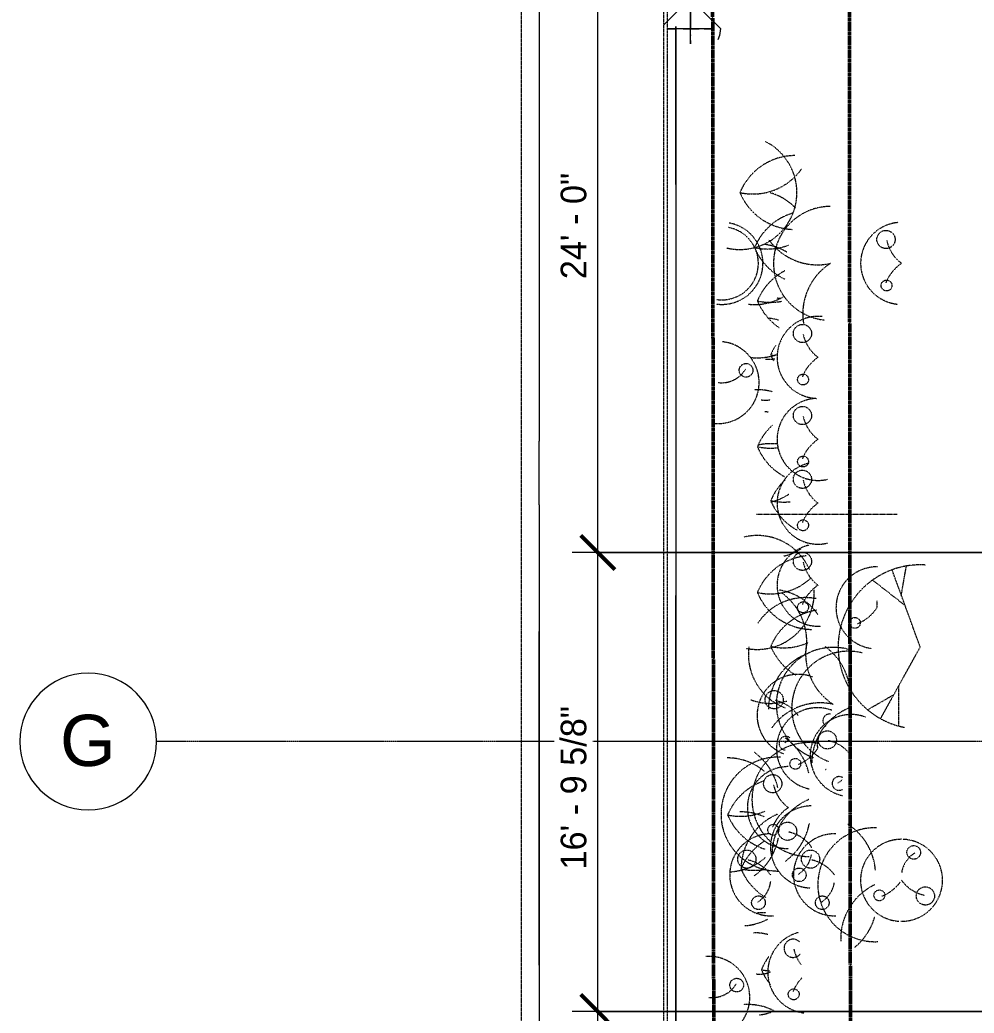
# Model space of a CAD drawing. Header units: inches. Extents: x -4294 to -464, y 9706 to 12475.
# Drawn here: x -4292.2 to -3873.3, y 10347.9 to 10784 of the extents above; entities that cross this region are included whole.
import ezdxf

# ---------------------------------------------------------------- set-up
doc = ezdxf.new("R2010")
doc.units = ezdxf.units.IN
doc.header["$MEASUREMENT"] = 0
for name, pattern in [('Aligning Line 1_8_', [0.25, 0.125, -0.125]), ('Dash', [0.25, 0.125, -0.125]), ('Dash Dot 3_16_', [0.3125, 0.1875, -0.0625, 0, -0.0625]), ('Double Dash 3_8_', [1, 0.375, -0.125, 0.125, -0.125, 0.125, -0.125]), ('Grid Line 1_2_', [0.875, 0.5, -0.125, 0.125, -0.125]), ('Hidden 1_8_', [0.1875, 0.125, -0.0625])]:
    doc.linetypes.add(name, pattern=pattern)
for name, color, linetype, lineweight in [('0-1', 7, 'Continuous', 5), ('0-4', 7, 'Continuous', 9), ('0-5', 147, 'Aligning Line 1_8_', 9), ('0-6', 165, 'Continuous', 5), ('A-ANNO-DIMS', 211, 'Continuous', 9), ('A-ANNO-DIMS-120', 211, 'Continuous', 9), ('A-ANNO-SYMB-1', 150, 'Dash Dot 3_16_', 9), ('A-DETL-GENF-1', 53, 'Continuous', 9), ('A-DETL-GENF-HDLN-1', 53, 'Dash', 9), ('A-DETL-HDLN', 90, 'Hidden 1_8_', 9), ('C-PROP-LINE-1', 250, 'Double Dash 3_8_', 50), ('C-TOPO', 7, 'Continuous', 9), ('G-ANNO-SYMB', 111, 'Aligning Line 1_8_', 9), ('G-ANNO-SYMB-1', 147, 'Aligning Line 1_8_', 9), ('S-GRID-1', 1, 'Grid Line 1_2_', 9), ('S-GRID-IDEN', 1, 'Continuous', 9), ('S-GRID-IDEN-1', 147, 'Continuous', 9)]:
    doc.layers.add(name, color=color, linetype=linetype, lineweight=lineweight)
doc.styles.add('Arial_1', font='arial.ttf', dxfattribs={"height": 22.5})
doc.styles.add('Century Gothic', font='ufonts.com_century-gothic.ttf', dxfattribs={"height": 11.25})
doc.dimstyles.new('OD__1_8__Tol__', dxfattribs={"dimscale": 12, "dimtxt": 11.746893, "dimasz": 1.25, "dimexe": 0.9375, "dimexo": 0.625, "dimgap": 0.15625, "dimtad": 1, "dimdec": 3, "dimrnd": 0.125, "dimzin": 3, "dimdsep": 46, "dimlunit": 4, "dimtxsty": 'Century Gothic', "dimblk1": 'OBLIQUE', "dimblk2": 'OBLIQUE', "dimsah": 1, "dimcen": 0.09, "dimdle": 0.9375, "dimazin": 0, "dimtfac": 1, "dimtdec": 4, "dimtix": 1, "dimtmove": 0, "dimatfit": 3, "dimfxl": 1, "dimtvp": 1, "dimtfill": 1, "dimfrac": 2, "dimtolj": 1, "dimtzin": 0, "dimarcsym": 2})

# ---------------------------------------------------------------- blocks, each defined once
blk = doc.blocks.new('CTR - 1st Phase - Unit Layouts_rvt-1-FLOOR PLAN - 1ST FLOOR')
at = {"layer": 'G-ANNO-SYMB-1'}
blk.add_line((-4009.53, 9846.28), (-4009.53, 12240.75), dxfattribs=at)
blk = doc.blocks.new('yew 26768 - yew 26768-V146-FLOOR PLAN - 1ST FLOOR')
at = {"layer": 'A-DETL-GENF-HDLN-1'}
for radius, start, end in [(18, 0, 169.7854), (16, 0, 169.782), (16, 351.9536, 0), (18, 352.2014, 0)]:
    blk.add_arc((0, 0), radius, start, end, dxfattribs=at)
blk = doc.blocks.new('dwayne 23733 - dwayne 23733-1289256-FLOOR PLAN - 1ST FLOOR')
at = {"layer": 'A-DETL-GENF-1'}
for p, q in [((-13.37, 2.84), (-12.66, 4.83)), ((-0.54, 6.18), (-0.54, 6.53)), ((-0.54, 6.53), (-0.54, 5.64)), ((-0.54, 6.12), (-0.54, 6.18)), ((-0.54, 5.99), (-0.54, 6.12)), ((-0.54, 5.83), (-0.54, 5.99)), ((-0.54, 5.65), (-0.54, 5.83)), ((-0.54, 5.49), (-0.54, 5.65)), ((-0.54, 5.64), (-0.54, 2.8)), ((-0.54, 5.37), (-0.54, 5.49)), ((-0.54, 5.33), (-0.54, 5.37)), ((-0.54, 5.01), (-0.54, 5.33)), ((-0.54, 5.03), (-0.54, 5.01)), ((-0.54, 5.03), (-0.54, 4.9)), ((-13.72, -0.19), (-13.37, 2.84)), ((-9.93, 0), (-9.98, 0)), ((-9.98, 0), (-8.83, 0)), ((-9.83, 0), (-9.93, 0)), ((-9.68, 0), (-9.83, 0)), ((-9.47, 0), (-9.68, 0)), ((-9.14, 0), (-9.47, 0)), ((-8.72, 0), (-9.14, 0)), ((-8.83, 0), (-8.42, 0)), ((-8.27, 0), (-8.72, 0)), ((-8.42, 0), (-7.45, 0)), ((-7.82, 0), (-8.27, 0)), ((-7.4, 0), (-7.82, 0)), ((-7.45, 0), (-6.32, 0)), ((-7.07, 0), (-7.4, 0)), ((-7.25, 0), (-7.33, 0)), ((-7.12, 0), (-7.25, 0)), ((-7.12, 0), (-4.34, 0)), ((-6.86, 0), (-7.07, 0)), ((-6.99, 0), (-6.86, 0)), ((-6.32, 0), (-5.19, 0)), ((-5.19, 0), (-4.2, 0)), ((-3.91, 0), (-4.34, 0)), ((-4.25, 0), (-4.26, 0)), ((-4.26, 0), (-4.25, 0)), ((-4.05, 0), (-4.25, 0)), ((-4.25, 0), (-4.23, 0)), ((-4.23, 0), (-4.21, 0)), ((-4.21, 0), (-3.41, 0)), ((-4.2, 0), (-3.49, 0)), ((-3.19, 0), (-4.05, 0)), ((-3.59, 0), (-3.91, 0)), ((-3.37, 0), (-3.59, 0)), ((-3.49, 0), (-3.19, 0)), ((-3.41, 0), (-2.92, 0)), ((-3.2, 0), (-3.37, 0)), ((-2.13, 0), (-3.2, 0)), ((-2.92, 0), (-2.34, 0)), ((-2.34, 0), (-1.67, 0)), ((-1.67, 0), (-0.04, 0)), ((-0.54, 2.53), (-0.54, 2.9)), ((-0.54, 2.9), (-0.54, 2.65)), ((-0.54, 2.8), (-0.54, 2.53)), ((-0.54, 2.65), (-0.54, 2.17)), ((-0.54, 2.17), (-0.54, 1.49)), ((-0.54, 1.49), (-0.54, 0.61)), ((-0.54, 0.61), (-0.54, -0.45)), ((-0.54, -4.58), (-0.54, 0.1)), ((-0.04, 0), (0.63, 0)), ((0.63, 0), (1.15, 0)), ((1.15, 0), (1.55, 0)), ((1.96, 0), (1.54, 0)), ((1.55, 0), (1.83, 0)), ((1.75, 0), (1.74, 0)), ((1.74, 0), (1.83, 0)), ((2.33, 0), (1.75, 0)), ((1.83, 0), (2.21, 0)), ((1.83, 0), (2.02, 0)), ((2.6, 0), (1.96, 0)), ((2.02, 0), (2.31, 0)), ((2.21, 0), (2.33, 0)), ((2.31, 0), (2.7, 0)), ((2.7, 0), (7.81, 0)), ((6.64, 0), (6.54, 0)), ((7.81, 0), (8.3, 0)), ((9.46, 0), (8.11, 0)), ((8.11, 0), (8.71, 0)), ((8.3, 0), (8.85, 0)), ((8.85, 0), (9.27, 0)), ((9.27, 0), (9.56, 0)), ((9.71, 0), (9.46, 0)), ((9.56, 0), (9.71, 0)), ((-13.72, -0.19), (-0.5, -13.4)), ((-7.33, 0), (-7.36, 0)), ((-7.36, 0), (-6.63, 0)), ((-6.85, 0), (-6.99, 0)), ((-6.63, 0), (-6.85, 0)), ((-0.11, 0), (-2.13, 0)), ((-0.54, -4.6), (-0.54, -0.4)), ((-0.54, -0.4), (-0.54, -0.71)), ((-0.54, -0.45), (-0.54, -1.69)), ((-0.54, -0.71), (-0.54, -1.4)), ((-0.54, -3.81), (-0.54, -1.23)), ((-0.54, -1.23), (-0.54, -4.95)), ((-0.54, -1.4), (-0.54, -4.12)), ((-0.54, -1.69), (-0.54, -2.17)), ((-0.54, -2.17), (-0.54, -3.14)), ((-0.54, -3.14), (-0.54, -4.23)), ((-0.54, -3.96), (-0.54, -3.81)), ((-0.54, -4.42), (-0.54, -3.9)), ((-0.54, -3.9), (-0.54, -3.96)), ((-0.54, -4.12), (-0.54, -4.7)), ((-0.54, -4.23), (-0.54, -4.39)), ((10.96, -1.94), (-0.5, -13.4)), ((1.28, 0), (-0.11, 0)), ((1.54, 0), (1.28, 0)), ((6.55, 0), (5.7, 0)), ((5.7, 0), (6.64, 0)), ((6.82, 0), (6.55, 0)), ((7.12, 0), (6.82, 0)), ((7.44, 0), (7.12, 0)), ((7.75, 0), (7.44, 0)), ((8.04, 0), (7.75, 0)), ((8.28, 0), (8.04, 0)), ((8.46, 0), (8.28, 0)), ((8.68, 0), (8.46, 0)), ((8.71, 0), (8.68, 0)), ((-0.54, -4.39), (-0.54, -4.42)), ((-0.54, -4.64), (-0.54, -4.58)), ((-0.54, -4.84), (-0.54, -4.6)), ((-0.54, -4.69), (-0.54, -4.64)), ((-0.54, -4.74), (-0.54, -4.69)), ((-0.54, -4.7), (-0.54, -4.84)), ((-0.54, -4.81), (-0.54, -4.74)), ((-0.54, -4.84), (-0.54, -4.81)), ((-0.54, -5.69), (-0.54, -4.84)), ((-0.54, -4.95), (-0.54, -5.28)), ((-0.54, -5.28), (-0.54, -7.26)), ((-0.54, -6.24), (-0.54, -5.69)), ((-0.54, -6.78), (-0.54, -6.24)), ((-0.54, -7.26), (-0.54, -6.78)), ((-0.54, -7.26), (-0.54, -7.66)), ((-0.54, -7.65), (-0.54, -7.26)), ((-0.54, -7.91), (-0.54, -7.65)), ((-0.54, -7.66), (-0.54, -7.92)), ((-0.54, -8.01), (-0.54, -7.91)), ((-0.54, -7.92), (-0.54, -8.01))]:
    blk.add_line(p, q, dxfattribs=at)
blk = doc.blocks.new('lupin 26755 - lupin 26755-V172-FLOOR PLAN - 1ST FLOOR')
at = {"layer": 'A-DETL-GENF-HDLN-1'}
blk.add_circle((-5.36, 12.26), 3, dxfattribs=at)
for centre, radius, start, end in [((0, 0), 18, 0, 174.1634), ((-12.13, 1.52), 12.23, 352.8605, 59.0245), ((0, 0), 18, 354.1589, 0)]:
    blk.add_arc(centre, radius, start, end, dxfattribs=at)
blk = doc.blocks.new('fountain grass 26747 - fountain grass 26747-V173-FLOOR PLAN - 1ST FLOOR')
at = {"layer": 'A-DETL-GENF-HDLN-1'}
for centre, radius, start, end in [((-25.61, 5.7), 26.24, 347.4534, 54.5466), ((0, 0), 25, 0, 153.9274), ((10.02, 24.25), 26.24, 180.4534, 247.5466), ((-10.02, 24.25), 26.24, 292.4534, 357.5302), ((0, 0), 25, 346.6019, 0)]:
    blk.add_arc(centre, radius, start, end, dxfattribs=at)
blk = doc.blocks.new('fountain grass 26747 - fountain grass 26747-V174-FLOOR PLAN - 1ST FLOOR')
at = {"layer": 'A-DETL-GENF-HDLN-1'}
for centre, radius, start, end in [((0, 0), 25, 133.9285, 164.2115), ((10.02, 24.25), 26.24, 196.4234, 247.5466), ((-25.61, 5.7), 26.24, 347.4534, 20.3935), ((-10.02, 24.25), 26.24, 292.4534, 335.2326), ((0, 0), 25, 0, 30.0461), ((0, 0), 25, 353.9863, 0)]:
    blk.add_arc(centre, radius, start, end, dxfattribs=at)
blk = doc.blocks.new('lupin 26755 - lupin 26755-V175-FLOOR PLAN - 1ST FLOOR')
at = {"layer": 'A-DETL-GENF-HDLN-1'}
for centre, radius, start, end in [((0, 0), 18, 161.3793, 174.1631), ((-12.13, 1.52), 12.23, 352.8605, 11.9918), ((0, 0), 18, 0, 7.059), ((0, 0), 18, 354.159, 0)]:
    blk.add_arc(centre, radius, start, end, dxfattribs=at)
blk = doc.blocks.new('fountain grass 26747 - fountain grass 26747-V176-FLOOR PLAN - 1ST FLOOR')
at = {"layer": 'A-DETL-GENF-HDLN-1'}
for centre, radius, start, end in [((-25.61, -5.7), 26.24, 305.4534, 12.5466), ((22.14, 14.08), 26.24, 212.4534, 279.5466), ((0, 0), 25, 180.2782, 354.1621)]:
    blk.add_arc(centre, radius, start, end, dxfattribs=at)
blk = doc.blocks.new('lupin 26755 - lupin 26755-V177-FLOOR PLAN - 1ST FLOOR')
at = {"layer": 'A-DETL-GENF-HDLN-1'}
for centre, radius in [((-10.49, -6.87), 4), ((9.72, -6.62), 2.39)]:
    blk.add_circle(centre, radius, dxfattribs=at)
for centre, radius, start, end in [((-13.57, 9.88), 16.78, 282.0514, 323.9486), ((15.36, 10.23), 18.46, 213.6663, 248.3337), ((0, 0), 18, 184.6481, 354.1591)]:
    blk.add_arc(centre, radius, start, end, dxfattribs=at)
blk = doc.blocks.new('fountain grass 26747 - fountain grass 26747-V211-FLOOR PLAN - 1ST FLOOR')
at = {"layer": 'A-DETL-GENF-HDLN-1'}
for centre, radius, start, end in [((0, 0), 25, 13.2286, 33.44), ((-10.02, 24.25), 26.24, 292.4534, 331.9567), ((-25.61, 5.7), 26.24, 347.4534, 7.1171), ((0, 0), 25, 165.0446, 183.0025), ((10.02, 24.25), 26.24, 222.2689, 247.5466)]:
    blk.add_arc(centre, radius, start, end, dxfattribs=at)
blk = doc.blocks.new('lupin 26755 - lupin 26755-V212-FLOOR PLAN - 1ST FLOOR')
at = {"layer": 'A-DETL-GENF-HDLN-1'}
for centre, radius in [((-10.49, -6.87), 4), ((9.72, -6.62), 2.39)]:
    blk.add_circle(centre, radius, dxfattribs=at)
for centre, radius, start, end in [((0, 0), 18, 174.1631, 357.8281), ((-13.57, 9.88), 16.78, 282.0514, 323.9486), ((15.36, 10.23), 18.46, 213.6663, 248.3337)]:
    blk.add_arc(centre, radius, start, end, dxfattribs=at)
blk = doc.blocks.new('fountain grass 26747 - fountain grass 26747-V213-FLOOR PLAN - 1ST FLOOR')
at = {"layer": 'A-DETL-GENF-HDLN-1'}
for centre, radius, start, end in [((0, 0), 25, 13.2287, 32.6219), ((-10.02, 24.25), 26.24, 292.4534, 331.0564), ((10.02, 24.25), 26.24, 223.0951, 247.5466), ((-25.61, 5.7), 26.24, 347.4534, 6.3996), ((0, 0), 25, 173.7726, 193.2289)]:
    blk.add_arc(centre, radius, start, end, dxfattribs=at)
blk = doc.blocks.new('lupin 26755 - lupin 26755-V214-FLOOR PLAN - 1ST FLOOR')
at = {"layer": 'A-DETL-GENF-HDLN-1'}
for centre, radius in [((-10.49, -6.87), 4), ((9.72, -6.62), 2.39)]:
    blk.add_circle(centre, radius, dxfattribs=at)
for centre, radius, start, end in [((0, 0), 18, 186.5703, 0), ((-13.57, 9.88), 16.78, 282.0514, 323.9486), ((15.36, 10.23), 18.46, 213.6663, 248.3337), ((0, 0), 18, 0, 13.2281)]:
    blk.add_arc(centre, radius, start, end, dxfattribs=at)
blk = doc.blocks.new('fountain grass 26747 - fountain grass 26747-V215-FLOOR PLAN - 1ST FLOOR')
at = {"layer": 'A-DETL-GENF-HDLN-1'}
for centre, radius, start, end in [((0, 0), 25, 113.9531, 193.2288), ((-25.61, 5.7), 26.24, 347.4534, 43.1866), ((0, 0), 25, 0, 92.54), ((-10.02, 24.25), 26.24, 292.4534, 359.5466), ((10.02, 24.25), 26.24, 186.2539, 247.5466), ((0, 0), 25, 348.5205, 0)]:
    blk.add_arc(centre, radius, start, end, dxfattribs=at)
blk = doc.blocks.new('lupin 26755 - lupin 26755-V216-FLOOR PLAN - 1ST FLOOR')
at = {"layer": 'A-DETL-GENF-HDLN-1'}
for centre, radius in [((-10.49, -6.87), 4), ((9.72, -6.62), 2.39)]:
    blk.add_circle(centre, radius, dxfattribs=at)
for centre, radius, start, end in [((0, 0), 18, 193.2201, 0), ((-13.57, 9.88), 16.78, 282.0514, 323.9486), ((15.36, 10.23), 18.46, 213.6663, 248.3337), ((0, 0), 18, 0, 13.2282)]:
    blk.add_arc(centre, radius, start, end, dxfattribs=at)
blk = doc.blocks.new('fountain grass 26747 - fountain grass 26747-V217-FLOOR PLAN - 1ST FLOOR')
at = {"layer": 'A-DETL-GENF-HDLN-1'}
for centre, radius, start, end in [((0, 0), 25, 124.2435, 171.8155), ((10.02, 24.25), 26.24, 188.6607, 247.5466), ((-25.61, 5.7), 26.24, 347.4534, 24.3708), ((-10.02, 24.25), 26.24, 292.4534, 330.0141), ((0, 0), 25, 0, 16.3042), ((0, 0), 25, 339.6381, 0)]:
    blk.add_arc(centre, radius, start, end, dxfattribs=at)
blk = doc.blocks.new('lupin 26755 - lupin 26755-V218-FLOOR PLAN - 1ST FLOOR')
at = {"layer": 'A-DETL-GENF-HDLN-1'}
for centre, radius in [((-10.49, -6.87), 4), ((9.72, -6.62), 2.39)]:
    blk.add_circle(centre, radius, dxfattribs=at)
for centre, radius, start, end in [((0, 0), 18, 193.2201, 0), ((-13.57, 9.88), 16.78, 282.0514, 323.9486), ((15.36, 10.23), 18.46, 213.6663, 248.3337), ((0, 0), 18, 0, 4.0561)]:
    blk.add_arc(centre, radius, start, end, dxfattribs=at)
blk = doc.blocks.new('fountain grass 26747 - fountain grass 26747-V219-FLOOR PLAN - 1ST FLOOR')
at = {"layer": 'A-DETL-GENF-HDLN-1'}
for centre, radius, start, end in [((0, 0), 25, 148.8089, 174.162), ((10.02, 24.25), 26.24, 207.6379, 247.5466), ((-25.61, 5.7), 26.24, 347.4534, 11.1307), ((-10.02, 24.25), 26.24, 292.4534, 325.8307), ((0, 0), 25, 0, 19.5461), ((0, 0), 25, 354.162, 0)]:
    blk.add_arc(centre, radius, start, end, dxfattribs=at)
blk = doc.blocks.new('fountain grass 26747 - fountain grass 26747-V220-FLOOR PLAN - 1ST FLOOR')
at = {"layer": 'A-DETL-GENF-HDLN-1'}
for centre, radius, start, end in [((0, 0), 25, 170.2609, 174.162), ((10.02, 24.25), 26.24, 237.5393, 247.5466), ((-25.61, 5.7), 26.24, 347.4534, 351.1713), ((-10.02, 24.25), 26.24, 292.4534, 299.2603), ((0, 0), 25, 354.162, 358.0632)]:
    blk.add_arc(centre, radius, start, end, dxfattribs=at)
blk = doc.blocks.new('elm sapling fall 24458 - elm sapling fall 24458-V326-FLOOR PLAN - 1ST FLOOR')
at = {"layer": 'A-DETL-GENF-HDLN-1'}
for p, q in [((0, 0), (17.45, 31.49)), ((9.49, 17.12), (9.49, 34.73)), ((11.71, 21.13), (23.04, 27.67)), ((0, 0), (12.31, -33.83)), ((6.6, -18.13), (20.91, -29.31)), ((8.28, -22.76), (6.04, -35.49))]:
    blk.add_line(p, q, dxfattribs=at)
for start, end in [(360, 79.0244), (266.1533, 360)]:
    blk.add_arc((0, 0), 36, start, end, dxfattribs=at)
blk = doc.blocks.new('fountain grass 26747 - fountain grass 26747-V327-FLOOR PLAN - 1ST FLOOR')
at = {"layer": 'A-DETL-GENF-HDLN-1'}
for centre, radius, start, end in [((-25.61, 5.7), 26.24, 347.4534, 54.5466), ((0, 0), 25, 360, 159.6383), ((22.14, -14.08), 26.24, 80.4534, 147.5466), ((0, 0), 25, 343.7267, 360)]:
    blk.add_arc(centre, radius, start, end, dxfattribs=at)
blk = doc.blocks.new('fountain grass 26746 - fountain grass 26746-V328-FLOOR PLAN - 1ST FLOOR')
at = {"layer": 'A-DETL-GENF-HDLN-1'}
for centre, radius, start, end in [((0, 0), 25, 358.2669, 183.1686), ((-23.69, -11.28), 26.24, 25.4534, 92.5466), ((-7.03, 25.28), 26.24, 218.4534, 254.4506), ((4.35, 25.88), 26.24, 274.4522, 327.5466)]:
    blk.add_arc(centre, radius, start, end, dxfattribs=at)
blk = doc.blocks.new('lupin 26755 - lupin 26755-V329-FLOOR PLAN - 1ST FLOOR')
at = {"layer": 'A-DETL-GENF-HDLN-1'}
blk.add_circle((9.72, 6.62), 2.39, dxfattribs=at)
for centre, radius, start, end in [((0, 0), 18, 360, 81.8993), ((15.36, -10.23), 18.46, 111.6663, 146.3337), ((0, 0), 18, 269.401, 360), ((-12.13, -1.52), 12.23, 352.6802, 7.1395)]:
    blk.add_arc(centre, radius, start, end, dxfattribs=at)
blk = doc.blocks.new('fountain grass 26747 - fountain grass 26747-V330-FLOOR PLAN - 1ST FLOOR')
at = {"layer": 'A-DETL-GENF-HDLN-1'}
for centre, radius, start, end in [((0, 0), 25, 139.5116, 180.5483), ((10.02, 24.25), 26.24, 197.8256, 247.5466), ((-25.61, 5.7), 26.24, 347.4534, 24.0165), ((-10.02, 24.25), 26.24, 292.4534, 342.8177), ((0, 0), 25, 2.1118, 41.5193)]:
    blk.add_arc(centre, radius, start, end, dxfattribs=at)
blk = doc.blocks.new('fountain grass 26747 - fountain grass 26747-V331-FLOOR PLAN - 1ST FLOOR')
at = {"layer": 'A-DETL-GENF-HDLN-1'}
for centre, radius, start, end in [((0, 0), 25, 156.1397, 181.2607), ((10.02, 24.25), 26.24, 212.5448, 247.5466), ((-10.02, 24.25), 26.24, 292.4534, 329.4417), ((-25.61, 5.7), 26.24, 347.4534, 10.1241), ((0, 0), 25, 3.994, 27.7535)]:
    blk.add_arc(centre, radius, start, end, dxfattribs=at)
blk = doc.blocks.new('lupin 26755 - lupin 26755-V332-FLOOR PLAN - 1ST FLOOR')
at = {"layer": 'A-DETL-GENF-HDLN-1'}
for centre, radius in [((-10.49, -6.87), 4), ((9.72, -6.62), 2.39)]:
    blk.add_circle(centre, radius, dxfattribs=at)
for centre, radius, start, end in [((0, 0), 18, 180.2532, 0), ((-13.57, 9.88), 16.78, 282.0514, 323.9486), ((15.36, 10.23), 18.46, 213.6663, 248.3337), ((0, 0), 18, 0, 0.5491)]:
    blk.add_arc(centre, radius, start, end, dxfattribs=at)
blk = doc.blocks.new('lupin 26755 - lupin 26755-V333-FLOOR PLAN - 1ST FLOOR')
at = {"layer": 'A-DETL-GENF-HDLN-1'}
for centre, radius in [((-10.49, 6.87), 4), ((-5.36, -12.26), 3)]:
    blk.add_circle(centre, radius, dxfattribs=at)
for centre, radius, start, end in [((0, 0), 18, 90.5539, 268.3121), ((-13.57, -9.88), 16.78, 36.0514, 77.9486), ((-12.13, -1.52), 12.23, 300.9755, 351.5777), ((-12.13, -1.52), 12.23, 5.154, 7.1395)]:
    blk.add_arc(centre, radius, start, end, dxfattribs=at)
blk = doc.blocks.new('fountain grass 26747 - fountain grass 26747-V334-FLOOR PLAN - 1ST FLOOR')
at = {"layer": 'A-DETL-GENF-HDLN-1'}
for centre, radius, start, end in [((-25.61, 5.7), 26.24, 12.8191, 54.5466), ((0, 0), 25, 79.6902, 270.2583), ((10.02, -24.25), 26.24, 112.4534, 179.5466), ((-25.61, -5.7), 26.24, 305.4534, 349.4912)]:
    blk.add_arc(centre, radius, start, end, dxfattribs=at)
blk = doc.blocks.new('lupin 26755 - lupin 26755-V335-FLOOR PLAN - 1ST FLOOR')
at = {"layer": 'A-DETL-GENF-HDLN-1'}
for centre, radius in [((-10.49, 6.87), 4), ((9.72, 6.62), 2.39), ((-5.36, -12.26), 3)]:
    blk.add_circle(centre, radius, dxfattribs=at)
for centre, radius, start, end in [((0, 0), 18, 88.9576, 268.259), ((0, 0), 18, 360, 86.7338), ((-13.57, -9.88), 16.78, 36.0514, 77.9486), ((15.36, -10.23), 18.46, 111.6663, 142.9707), ((-12.13, -1.52), 12.23, 300.9755, 351.1666), ((0, 0), 18, 270.2139, 360)]:
    blk.add_arc(centre, radius, start, end, dxfattribs=at)
blk = doc.blocks.new('fountain grass 26747 - fountain grass 26747-V336-FLOOR PLAN - 1ST FLOOR')
at = {"layer": 'A-DETL-GENF-HDLN-1'}
for centre, radius, start, end in [((-25.61, 5.7), 26.24, 347.4534, 54.5466), ((0, 0), 25, 79.2177, 146.7892), ((0, 0), 25, 172.1569, 249.6324), ((10.02, -24.25), 26.24, 112.4534, 179.5466), ((-25.61, -5.7), 26.24, 305.4534, 306.8844)]:
    blk.add_arc(centre, radius, start, end, dxfattribs=at)
blk = doc.blocks.new('lupin 26755 - lupin 26755-V337-FLOOR PLAN - 1ST FLOOR')
at = {"layer": 'A-DETL-GENF-HDLN-1'}
blk.add_circle((-10.49, 6.87), 4, dxfattribs=at)
for centre, radius, start, end in [((0, 0), 18, 69.629, 257.8766), ((-13.57, -9.88), 16.78, 36.0514, 77.9486), ((-5.36, -12.26), 3, 54.466, 302.0331), ((-12.13, -1.52), 12.23, 300.9755, 312.8876)]:
    blk.add_arc(centre, radius, start, end, dxfattribs=at)
blk = doc.blocks.new('lupin 26755 - lupin 26755-V338-FLOOR PLAN - 1ST FLOOR')
at = {"layer": 'A-DETL-GENF-HDLN-1'}
blk.add_circle((-10.49, 6.87), 4, dxfattribs=at)
for centre, radius, start, end in [((0, 0), 18, 69.629, 249.6422), ((-13.57, -9.88), 16.78, 36.0514, 77.9486), ((-5.36, -12.26), 3, 54.4663, 264.5366), ((-12.13, -1.52), 12.23, 300.9755, 312.4591)]:
    blk.add_arc(centre, radius, start, end, dxfattribs=at)
blk = doc.blocks.new('fountain grass 26747 - fountain grass 26747-V339-FLOOR PLAN - 1ST FLOOR')
at = {"layer": 'A-DETL-GENF-HDLN-1'}
for centre, radius, start, end in [((-25.61, 5.7), 26.24, 347.4534, 54.5466), ((0, 0), 25, 76.4894, 249.6325), ((10.02, -24.25), 26.24, 112.4534, 179.5466), ((-25.61, -5.7), 26.24, 305.4534, 306.8845)]:
    blk.add_arc(centre, radius, start, end, dxfattribs=at)
blk = doc.blocks.new('lupin 26755 - lupin 26755-V340-FLOOR PLAN - 1ST FLOOR')
at = {"layer": 'A-DETL-GENF-HDLN-1'}
blk.add_circle((9.72, 6.62), 2.39, dxfattribs=at)
for centre, radius, start, end in [((0, 0), 18, 360, 78.0832), ((15.36, -10.23), 18.46, 111.6663, 146.3337), ((0, 0), 18, 249.6415, 360), ((-12.13, -1.52), 12.23, 312.4573, 7.1395), ((-5.36, -12.26), 3, 264.5325, 360), ((-5.36, -12.26), 3, 360, 54.4708)]:
    blk.add_arc(centre, radius, start, end, dxfattribs=at)
blk = doc.blocks.new('fountain grass 26747 - fountain grass 26747-V341-FLOOR PLAN - 1ST FLOOR')
at = {"layer": 'A-DETL-GENF-HDLN-1'}
for centre, radius, start, end in [((-25.61, 5.7), 26.24, 12.8198, 54.5466), ((0, 0), 25, 87.5612, 270.4354), ((10.02, -24.25), 26.24, 112.4534, 179.5466), ((-25.61, -5.7), 26.24, 305.4534, 349.4905)]:
    blk.add_arc(centre, radius, start, end, dxfattribs=at)
blk = doc.blocks.new('lupin 26755 - lupin 26755-V342-FLOOR PLAN - 1ST FLOOR')
at = {"layer": 'A-DETL-GENF-HDLN-1'}
for centre, radius in [((-10.49, 6.87), 4), ((-5.36, -12.26), 3)]:
    blk.add_circle(centre, radius, dxfattribs=at)
for centre, radius, start, end in [((0, 0), 18, 90.4428, 273.8451), ((-13.57, -9.88), 16.78, 36.0514, 77.9486), ((-12.13, -1.52), 12.23, 300.9755, 353.517)]:
    blk.add_arc(centre, radius, start, end, dxfattribs=at)
blk = doc.blocks.new('lupin 26755 - lupin 26755-V343-FLOOR PLAN - 1ST FLOOR')
at = {"layer": 'A-DETL-GENF-HDLN-1'}
for centre, radius in [((-10.49, 6.87), 4), ((-5.36, -12.26), 3)]:
    blk.add_circle(centre, radius, dxfattribs=at)
for centre, radius, start, end in [((0, 0), 18, 88.2718, 271.9918), ((-13.57, -9.88), 16.78, 36.0514, 77.9486), ((-12.13, -1.52), 12.23, 300.9755, 351.1646)]:
    blk.add_arc(centre, radius, start, end, dxfattribs=at)
blk = doc.blocks.new('lupin 26755 - lupin 26755-V344-FLOOR PLAN - 1ST FLOOR')
at = {"layer": 'A-DETL-GENF-HDLN-1'}
blk.add_circle((-5.36, 12.26), 3, dxfattribs=at)
for centre, radius, start, end in [((0, 0), 18, 13.4739, 183.9822), ((-12.13, 1.52), 12.23, 352.8605, 59.0245)]:
    blk.add_arc(centre, radius, start, end, dxfattribs=at)
blk = doc.blocks.new('lupin 26755 - lupin 26755-V345-FLOOR PLAN - 1ST FLOOR')
at = {"layer": 'A-DETL-GENF-HDLN-1'}
for centre, radius, start, end in [((0, 0), 18, 163.3633, 183.9822), ((-12.13, 1.52), 12.23, 352.8605, 23.0246), ((0, 0), 18, 3.9981, 24.568)]:
    blk.add_arc(centre, radius, start, end, dxfattribs=at)
blk = doc.blocks.new('fountain grass 26747 - fountain grass 26747-V346-FLOOR PLAN - 1ST FLOOR')
at = {"layer": 'A-DETL-GENF-HDLN-1'}
for centre, radius, start, end in [((-25.61, 5.7), 26.24, 347.4534, 16.3618), ((-10.02, 24.25), 26.24, 292.4534, 337.1726), ((0, 0), 25, 15.8614, 35.7058), ((0, 0), 25, 152.2816, 183.9947), ((10.02, 24.25), 26.24, 207.402, 247.5466)]:
    blk.add_arc(centre, radius, start, end, dxfattribs=at)
blk = doc.blocks.new('lupin 26755 - lupin 26755-V347-FLOOR PLAN - 1ST FLOOR')
at = {"layer": 'A-DETL-GENF-HDLN-1'}
blk.add_circle((9.72, -6.62), 2.39, dxfattribs=at)
for centre, radius, start, end in [((0, 0), 18, 194.2854, 353.6847), ((-10.49, -6.87), 4, 136.1152, 337), ((-13.57, 9.88), 16.78, 282.0514, 307.12), ((-10.49, -6.87), 4, 337, 51.4999), ((15.36, 10.23), 18.46, 226.015, 248.3337)]:
    blk.add_arc(centre, radius, start, end, dxfattribs=at)
blk = doc.blocks.new('fountain grass 26747 - fountain grass 26747-V353-FLOOR PLAN - 1ST FLOOR')
at = {"layer": 'A-DETL-GENF-HDLN-1'}
for centre, radius, start, end in [((0, 0), 25, 3.9941, 12.4921), ((0, 0), 25, 175.4791, 183.9948), ((10.02, 24.25), 26.24, 233.2451, 247.5466), ((-10.02, 24.25), 26.24, 292.4534, 309.9113), ((-25.61, 5.7), 26.24, 347.4534, 355.6794)]:
    blk.add_arc(centre, radius, start, end, dxfattribs=at)
blk = doc.blocks.new('CTR  - Topography_rvt-1-FLOOR PLAN - 1ST FLOOR')
at = {"layer": 'C-TOPO'}
for p, q in [((-4064.23, 10832.08), (-4064.23, 10627.86)), ((-4064.23, 10832.08), (-4064.23, 10627.86)), ((-4004.23, 10711.75), (-4004.23, 10781.04)), ((-4004.23, 10781.04), (-4004.23, 10711.75)), ((-4004.23, 10711.75), (-4004.23, 10652.43)), ((-4004.23, 10711.75), (-4004.23, 10652.43)), ((-4004.23, 10652.43), (-4004.23, 10594.89)), ((-4004.23, 10652.43), (-4004.23, 10594.89)), ((-4064.23, 10627.86), (-4064.23, 10599.04)), ((-4064.23, 10627.86), (-4064.23, 10599.04)), ((-4064.23, 10571.08), (-4064.23, 10599.04)), ((-4064.23, 10571.08), (-4064.23, 10599.04)), ((-4004.23, 10594.89), (-4004.23, 10531.34)), ((-4004.23, 10594.89), (-4004.23, 10531.34)), ((-4064.23, 10571.08), (-4064.23, 10540.2)), ((-4064.23, 10571.08), (-4064.23, 10540.2)), ((-4064.23, 10540.2), (-4064.23, 10515.41)), ((-4064.23, 10540.2), (-4064.23, 10515.41)), ((-4004.23, 10480.32), (-4004.23, 10531.34)), ((-4004.23, 10531.34), (-4004.23, 10480.32)), ((-4064.23, 10496.88), (-4064.23, 10515.41)), ((-4064.23, 10515.41), (-4064.23, 10496.88)), ((-4064.23, 10496.88), (-4064.23, 10462.74)), ((-4064.23, 10462.74), (-4064.23, 10496.88)), ((-4004.23, 10480.32), (-4004.23, 10442.17)), ((-4004.23, 10442.17), (-4004.23, 10480.32)), ((-4064.23, 10462.74), (-4064.23, 10369.02)), ((-4064.23, 10369.02), (-4064.23, 10462.74)), ((-4004.23, 10371.92), (-4004.23, 10442.17)), ((-4004.23, 10442.17), (-4004.23, 10371.92)), ((-4004.23, 10371.92), (-4004.23, 10221.79)), ((-4004.23, 10221.79), (-4004.23, 10371.92)), ((-4064.23, 10369.02), (-4064.23, 10077.57)), ((-4064.23, 10369.02), (-4064.23, 10077.57))]:
    blk.add_line(p, q, dxfattribs=at)
at = {"layer": '0-4'}
for name, p, rotation in [('dwayne 23733 - dwayne 23733-1289256-FLOOR PLAN - 1ST FLOOR', (-3998.4, 10780), 180), ('fountain grass 26747 - fountain grass 26747-V173-FLOOR PLAN - 1ST FLOOR', (-3976.09, 10708.18), 270), ('fountain grass 26747 - fountain grass 26747-V174-FLOOR PLAN - 1ST FLOOR', (-3969.67, 10684.02), 270), ('fountain grass 26747 - fountain grass 26747-V176-FLOOR PLAN - 1ST FLOOR', (-3936.36, 10677.08), 270), ('yew 26768 - yew 26768-V146-FLOOR PLAN - 1ST FLOOR', (-3984.01, 10677.08), 270), ('lupin 26755 - lupin 26755-V177-FLOOR PLAN - 1ST FLOOR', (-3905.12, 10677.08), 270), ('fountain grass 26747 - fountain grass 26747-V219-FLOOR PLAN - 1ST FLOOR', (-3968.45, 10660.61), 270), ('fountain grass 26747 - fountain grass 26747-V220-FLOOR PLAN - 1ST FLOOR', (-3962.58, 10636.93), 270), ('lupin 26755 - lupin 26755-V175-FLOOR PLAN - 1ST FLOOR', (-3964.88, 10635.06), 270), ('lupin 26755 - lupin 26755-V212-FLOOR PLAN - 1ST FLOOR', (-3941.79, 10635.81), 270), ('lupin 26755 - lupin 26755-V172-FLOOR PLAN - 1ST FLOOR', (-3985.67, 10624.77), 270), ('fountain grass 26747 - fountain grass 26747-V211-FLOOR PLAN - 1ST FLOOR', (-3968.45, 10596.61), 270), ('lupin 26755 - lupin 26755-V214-FLOOR PLAN - 1ST FLOOR', (-3941.79, 10599.81), 270), ('fountain grass 26747 - fountain grass 26747-V213-FLOOR PLAN - 1ST FLOOR', (-3962.58, 10572.93), 270), ('lupin 26755 - lupin 26755-V216-FLOOR PLAN - 1ST FLOOR', (-3941.79, 10571.81), 270), ('fountain grass 26747 - fountain grass 26747-V215-FLOOR PLAN - 1ST FLOOR', (-3968.45, 10532.61), 270), ('lupin 26755 - lupin 26755-V218-FLOOR PLAN - 1ST FLOOR', (-3941.79, 10535.81), 270), ('lupin 26755 - lupin 26755-V329-FLOOR PLAN - 1ST FLOOR', (-3915.93, 10525.88), 180), ('elm sapling fall 24458 - elm sapling fall 24458-V326-FLOOR PLAN - 1ST FLOOR', (-3896.99, 10508.73), 180), ('fountain grass 26747 - fountain grass 26747-V217-FLOOR PLAN - 1ST FLOOR', (-3962.58, 10508.93), 270), ('fountain grass 26747 - fountain grass 26747-V327-FLOOR PLAN - 1ST FLOOR', (-3935.11, 10483.51), 89.99999999999982), ('lupin 26755 - lupin 26755-V340-FLOOR PLAN - 1ST FLOOR', (-3942.04, 10464.01), 180), ('fountain grass 26747 - fountain grass 26747-V330-FLOOR PLAN - 1ST FLOOR', (-3981.5, 10434.97), 270), ('lupin 26755 - lupin 26755-V332-FLOOR PLAN - 1ST FLOOR', (-3954.84, 10438.16), 270), ('fountain grass 26747 - fountain grass 26747-V331-FLOOR PLAN - 1ST FLOOR', (-3975.63, 10411.28), 270), ('fountain grass 26746 - fountain grass 26746-V328-FLOOR PLAN - 1ST FLOOR', (-3916.91, 10404.3), 89.99999999999982), ('lupin 26755 - lupin 26755-V335-FLOOR PLAN - 1ST FLOOR', (-3905.16, 10406.25), 180), ('fountain grass 26747 - fountain grass 26747-V353-FLOOR PLAN - 1ST FLOOR', (-3966.67, 10367.02), 270), ('lupin 26755 - lupin 26755-V345-FLOOR PLAN - 1ST FLOOR', (-3968.98, 10365.15), 270), ('lupin 26755 - lupin 26755-V347-FLOOR PLAN - 1ST FLOOR', (-3945.88, 10365.9), 270), ('lupin 26755 - lupin 26755-V344-FLOOR PLAN - 1ST FLOOR', (-3989.77, 10354.87), 270), ('fountain grass 26747 - fountain grass 26747-V346-FLOOR PLAN - 1ST FLOOR', (-3972.55, 10326.71), 270)]:
    blk.add_blockref(name, p, dxfattribs=dict(at, rotation=rotation))
for name, p in [('fountain grass 26747 - fountain grass 26747-V336-FLOOR PLAN - 1ST FLOOR', (-3947.38, 10505.34)), ('fountain grass 26747 - fountain grass 26747-V339-FLOOR PLAN - 1ST FLOOR', (-3928.35, 10481.81)), ('lupin 26755 - lupin 26755-V338-FLOOR PLAN - 1ST FLOOR', (-3950.57, 10478.67)), ('lupin 26755 - lupin 26755-V337-FLOOR PLAN - 1ST FLOOR', (-3927.24, 10461.02)), ('fountain grass 26747 - fountain grass 26747-V334-FLOOR PLAN - 1ST FLOOR', (-3945.81, 10441.7)), ('fountain grass 26747 - fountain grass 26747-V341-FLOOR PLAN - 1ST FLOOR', (-3959.41, 10435.32)), ('lupin 26755 - lupin 26755-V333-FLOOR PLAN - 1ST FLOOR', (-3944.69, 10420.91)), ('lupin 26755 - lupin 26755-V342-FLOOR PLAN - 1ST FLOOR', (-3962.6, 10408.66)), ('lupin 26755 - lupin 26755-V343-FLOOR PLAN - 1ST FLOOR', (-3934.6, 10408.66))]:
    blk.add_blockref(name, p, dxfattribs=at)
blk = doc.blocks.new('Family - ___-1878357-FLOOR PLAN - 1ST FLOOR')
at = {"layer": 'C-PROP-LINE-1'}
for p, q in [((-3989.61, 12268.69), (-3987.01, 9767.34)), ((-3929.52, 12184.69), (-3927.1, 9853.17))]:
    blk.add_line(p, q, dxfattribs=at)
blk = doc.blocks.new('Grid - Grid Head - Circle-50561-FLOOR PLAN - 1ST FLOOR')
at = {"layer": 'S-GRID-IDEN-1'}
for start, end in [(360, 180), (180, 360)]:
    blk.add_arc((0, 0), 0.25, start, end, dxfattribs=at)
blk = doc.blocks.new('CTR - 1st Phase - Shell_rvt-1-FLOOR PLAN - 1ST FLOOR')
at = {"layer": 'G-ANNO-SYMB-1'}
blk.add_line((-4071.96, 9706.24), (-4071.96, 12363.36), dxfattribs=at)
at = {"layer": 'S-GRID-1'}
blk.add_line((-464.45, 10467.19), (-4232.19, 10467.19), dxfattribs=at)
at = {"layer": '0-5'}
blk.add_blockref('Family - ___-1878357-FLOOR PLAN - 1ST FLOOR', (0, 0), dxfattribs=at)
at = {"layer": '0-6', "xscale": 120, "yscale": 120, "zscale": 120, "rotation": 89.9999999999999}
blk.add_blockref('Grid - Grid Head - Circle-50561-FLOOR PLAN - 1ST FLOOR', (-4262.19, 10467.19), dxfattribs=at)
at = {"layer": 'S-GRID-IDEN', "insert": (-4274.57, 10478.92), "char_height": 22.5, "width": 29.9212, "attachment_point": 1, "style": 'Arial_1'}
blk.add_mtext('G', dxfattribs=at)
blk = doc.blocks.new('CTR - 1st Phase -Stairs _ Elevators_rvt-1-FLOOR PLAN - 1ST FLOOR')
at = {"layer": 'G-ANNO-SYMB-1'}
blk.add_line((-4071.96, 9706.24), (-4071.96, 12363.36), dxfattribs=at)
blk = doc.blocks.new('DIMBLOCK22-FLOOR PLAN - 1ST FLOOR')
at = {"layer": 'A-ANNO-DIMS-120', "lineweight": 50}
for p, q in [((-4038.48, 10348.59), (-4045.98, 10356.09)), ((-4038.48, 10348.59), (-4030.98, 10341.09)), ((-4038.48, 10012.59), (-4045.98, 10020.09)), ((-4038.48, 10012.59), (-4030.98, 10005.09))]:
    blk.add_line(p, q, dxfattribs=at)
at = {"layer": 'A-ANNO-DIMS-120'}
for p, q in [((-3830.22, 10348.59), (-4049.73, 10348.59)), ((-4038.48, 10001.34), (-4038.48, 10348.59)), ((-4038.48, 10348.59), (-3830.22, 10348.59)), ((-3834.01, 10012.59), (-4049.73, 10012.59)), ((-4038.48, 10012.59), (-3834.01, 10012.59))]:
    blk.add_line(p, q, dxfattribs=at)
at = {"layer": 'A-ANNO-DIMS-120', "color": 0, "insert": (-4054.78, 10156.54), "char_height": 11.25, "width": 57.7276, "attachment_point": 1, "rotation": 90, "line_spacing_factor": 0.984502, "style": 'Century Gothic', "bg_fill": 3, "box_fill_scale": 1.25, "bg_fill_color": 256, "bg_fill_true_color": 13158600, "bg_fill_transparency": 0}
blk.add_mtext('28\' - 0"', dxfattribs=at)
blk = doc.blocks.new('_Oblique')
at = {"color": 0, "linetype": 'ByBlock', "lineweight": -2}
blk.add_line((-0.5, -0.5), (0.5, 0.5), dxfattribs=at)
blk = doc.blocks.new('DIMBLOCK23-FLOOR PLAN - 1ST FLOOR')
at = {"layer": 'A-ANNO-DIMS-120', "lineweight": 50}
for p, q in [((-4038.48, 10550.19), (-4045.98, 10557.69)), ((-4038.48, 10550.19), (-4030.98, 10542.69)), ((-4038.48, 10348.59), (-4045.98, 10356.09)), ((-4038.48, 10348.59), (-4030.98, 10341.09))]:
    blk.add_line(p, q, dxfattribs=at)
at = {"layer": 'A-ANNO-DIMS-120'}
for p, q in [((-3830.22, 10550.19), (-4049.73, 10550.19)), ((-4038.48, 10348.59), (-4038.48, 10550.19)), ((-4038.48, 10550.19), (-3830.22, 10550.19)), ((-3830.22, 10348.59), (-4049.73, 10348.59)), ((-4038.48, 10348.59), (-3830.22, 10348.59))]:
    blk.add_line(p, q, dxfattribs=at)
at = {"layer": 'A-ANNO-DIMS-120', "color": 0, "insert": (-4054.78, 10410.98), "char_height": 11.25, "width": 92.1851, "attachment_point": 1, "rotation": 90, "line_spacing_factor": 0.984502, "style": 'Century Gothic', "bg_fill": 3, "box_fill_scale": 1.25, "bg_fill_color": 256, "bg_fill_true_color": 13158600, "bg_fill_transparency": 0}
blk.add_mtext('16\' - 9 5/8"', dxfattribs=at)
blk = doc.blocks.new('DIMBLOCK24-FLOOR PLAN - 1ST FLOOR')
at = {"layer": 'A-ANNO-DIMS-120', "lineweight": 50}
for p, q in [((-4038.48, 10838.19), (-4045.98, 10845.69)), ((-4038.48, 10838.19), (-4030.98, 10830.69)), ((-4038.48, 10550.19), (-4045.98, 10557.69)), ((-4038.48, 10550.19), (-4030.98, 10542.69))]:
    blk.add_line(p, q, dxfattribs=at)
at = {"layer": 'A-ANNO-DIMS-120'}
for p, q in [((-3830.22, 10838.19), (-4049.73, 10838.19)), ((-4038.48, 10550.19), (-4038.48, 10838.19)), ((-4038.48, 10838.19), (-3830.22, 10838.19)), ((-3830.22, 10550.19), (-4049.73, 10550.19)), ((-4038.48, 10550.19), (-3830.22, 10550.19))]:
    blk.add_line(p, q, dxfattribs=at)
at = {"layer": 'A-ANNO-DIMS-120', "color": 0, "insert": (-4054.78, 10670.14), "char_height": 11.25, "width": 57.7276, "attachment_point": 1, "rotation": 90, "line_spacing_factor": 0.984502, "style": 'Century Gothic', "bg_fill": 3, "box_fill_scale": 1.25, "bg_fill_color": 256, "bg_fill_true_color": 13158600, "bg_fill_transparency": 0}
blk.add_mtext('24\' - 0"', dxfattribs=at)

msp = doc.modelspace()

# ---------------------------------------------------------------- linework, layer by layer
at = {"layer": 'A-DETL-HDLN'}
msp.add_line((-3968.8147, 10567.0406), (-3907.0769, 10567.0406), dxfattribs=at)
at = {"layer": 'G-ANNO-SYMB'}
msp.add_line((-4071.9645, 9706.2403), (-4071.9645, 12363.358), dxfattribs=at)

# ---------------------------------------------------------------- block references
at = {"layer": '0-1'}
for name in ['CTR - 1st Phase - Shell_rvt-1-FLOOR PLAN - 1ST FLOOR', 'CTR  - Topography_rvt-1-FLOOR PLAN - 1ST FLOOR', 'CTR - 1st Phase -Stairs _ Elevators_rvt-1-FLOOR PLAN - 1ST FLOOR', 'CTR - 1st Phase - Unit Layouts_rvt-1-FLOOR PLAN - 1ST FLOOR']:
    msp.add_blockref(name, (0, 0), dxfattribs=at)

# ---------------------------------------------------------------- next in the draw order: dimensions: what is measured, and where the dimension line sits
at = {"layer": 'A-ANNO-DIMS'}
dim = msp.add_linear_dim(base=(-4038.4843, 10348.5894), p1=(-3826.5112, 10012.5894), p2=(-3822.7237, 10348.5894), angle=90, dimstyle='OD__1_8__Tol__', override={"dimpost": '<>', "dimfxl": 336.021346}, dxfattribs=at)
dim.commit()
dim.dimension.update_dxf_attribs({"geometry": 'DIMBLOCK22-FLOOR PLAN - 1ST FLOOR', "text_midpoint": (-4046.2673, 10180.5894)})

# ---------------------------------------------------------------- next in the draw order: dimensions: what is measured, and where the dimension line sits
dim = msp.add_linear_dim(base=(-4038.4843, 10550.1894), p1=(-3822.7237, 10348.5894), p2=(-3822.7237, 10550.1894), angle=90, dimstyle='OD__1_8__Tol__', override={"dimpost": '<>', "dimfxl": 201.6}, dxfattribs=at)
dim.commit()
dim.dimension.update_dxf_attribs({"geometry": 'DIMBLOCK23-FLOOR PLAN - 1ST FLOOR', "text_midpoint": (-4046.8906, 10449.3894)})

# ---------------------------------------------------------------- next in the draw order: dimensions: what is measured, and where the dimension line sits
dim = msp.add_linear_dim(base=(-4038.4843, 10838.1894), p1=(-3822.7237, 10550.1894), p2=(-3822.7237, 10838.1894), angle=90, dimstyle='OD__1_8__Tol__', override={"dimpost": '<>', "dimfxl": 288}, dxfattribs=at)
dim.commit()
dim.dimension.update_dxf_attribs({"geometry": 'DIMBLOCK24-FLOOR PLAN - 1ST FLOOR', "text_midpoint": (-4046.2673, 10694.1894)})

# ---------------------------------------------------------------- next in the draw order: linework, layer by layer
at = {"layer": 'A-ANNO-SYMB-1'}
msp.add_line((-4008.0647, 11046.8244), (-4008.0647, 9876.8244), dxfattribs=at)

doc.saveas('drawing.dxf')
